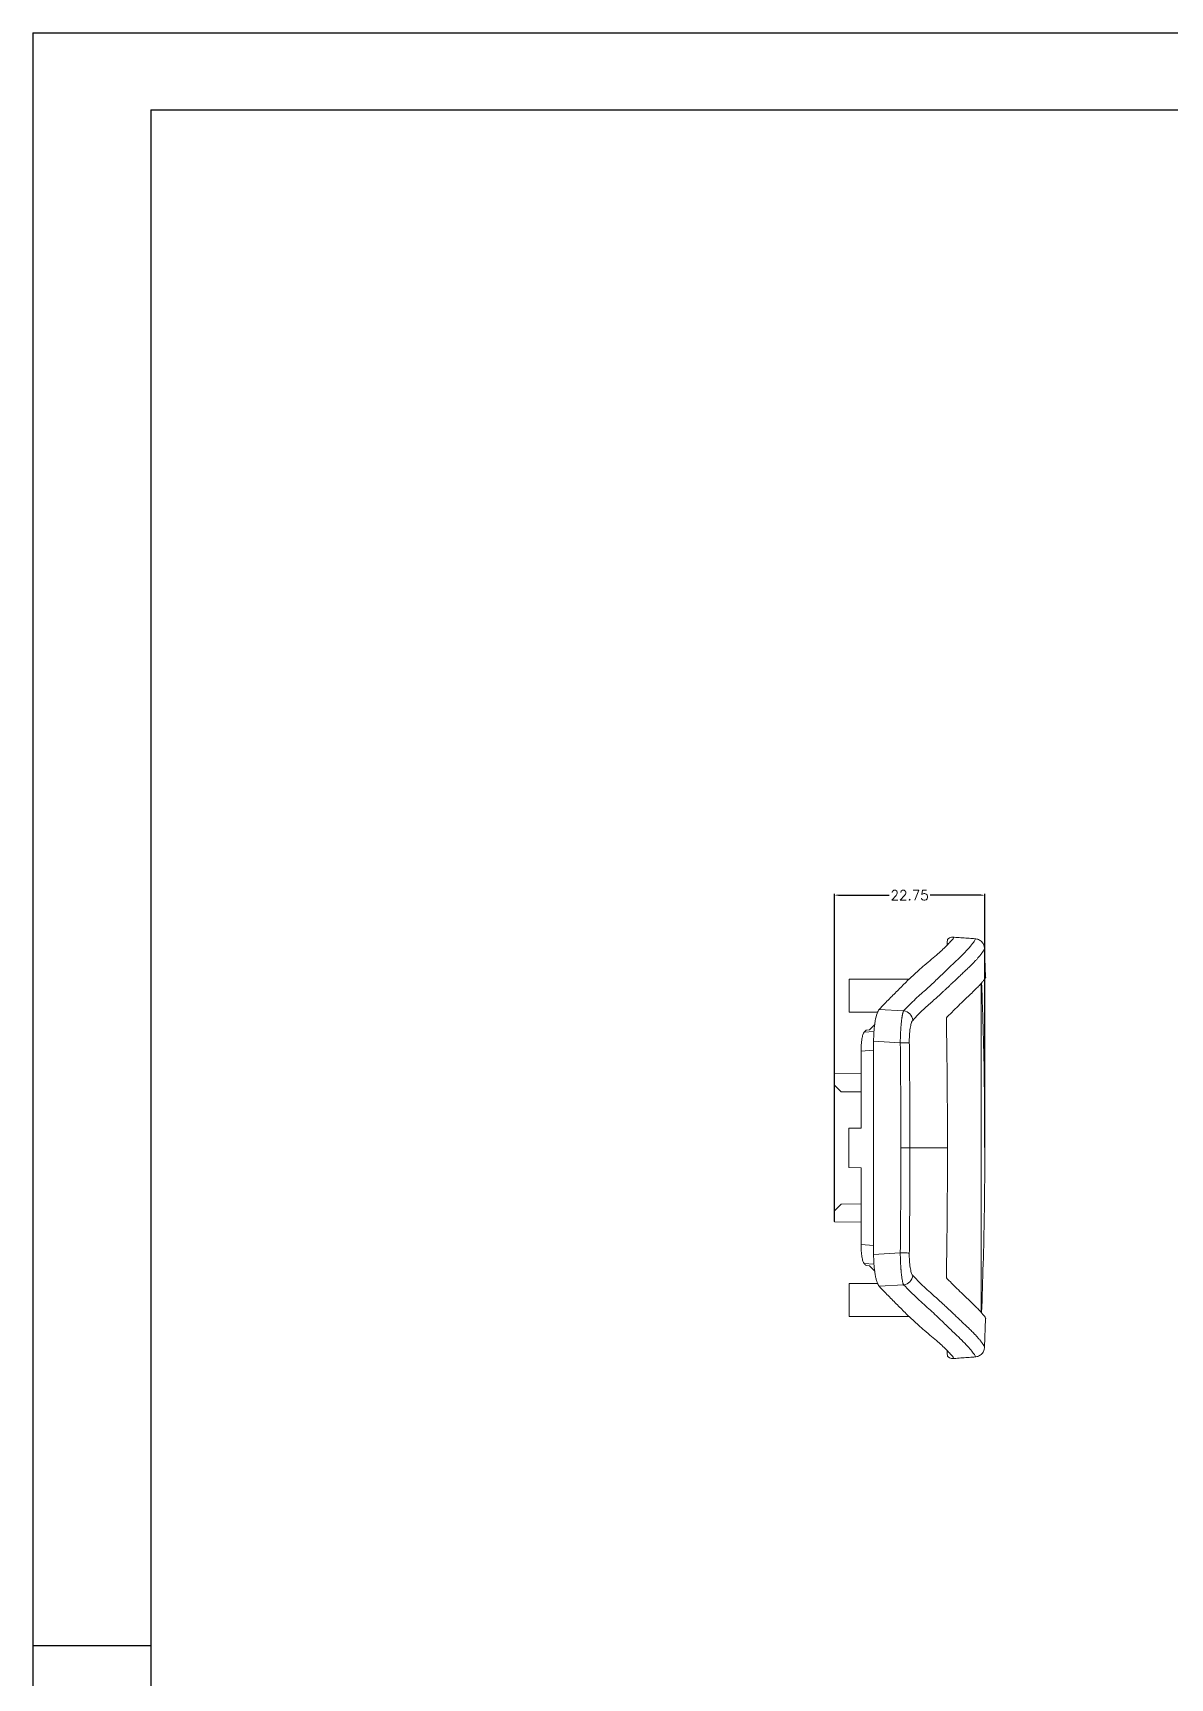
# Model space of a CAD drawing. Header units: inches. Extents: x 1474 to 3696, y 573 to 1061.
# Drawn here: x 1473.9 to 1645.9, y 811.9 to 1060.6 of the extents above; entities that cross this region are included whole.
import ezdxf

# ---------------------------------------------------------------- set-up
doc = ezdxf.new("R2010")
doc.units = ezdxf.units.IN
doc.styles.get("Standard").update_dxf_attribs({"font": 'txt', "bigfont": 'gbcbig.shx'})
doc.dimstyles.new('2', dxfattribs={"dimtxt": 1.5, "dimasz": 0.6, "dimexe": 0.18, "dimexo": 0.0625, "dimgap": 0.09, "dimtad": 0, "dimtih": 1, "dimtoh": 1, "dimzin": 0, "dimdsep": 46, "dimtxsty": 'Standard', "dimcen": 0, "dimadec": 0, "dimazin": 2, "dimtfac": 1, "dimtofl": 0, "dimtmove": 0, "dimatfit": 3, "dimfxl": 0, "dimtolj": 1, "dimtzin": 0, "dimarcsym": 0})

# ---------------------------------------------------------------- blocks, each defined once
blk = doc.blocks.new('*D237')
at = {"color": 0, "lineweight": -2, "transparency": 16777216}
for p, q in [((1595.13, 880.89), (1595.13, 930.4)), ((1595.73, 930.22), (1603.42, 930.22)), ((1617.28, 930.22), (1609.6, 930.22)), ((1617.88, 892.09), (1617.88, 930.4))]:
    blk.add_line(p, q, dxfattribs=at)
at = {"color": 0, "transparency": 16777216}
for points in [[(1595.73, 930.32), (1595.73, 930.12), (1595.13, 930.22)], [(1617.28, 930.32), (1617.28, 930.12), (1617.88, 930.22)]]:
    blk.add_solid(points, dxfattribs=at)
at = {"layer": 'Defpoints', "color": 0, "transparency": 16777216}
for p in [(1617.88, 930.22), (1617.88, 892.03), (1595.13, 880.83)]:
    blk.add_point(p, dxfattribs=at)
at = {"color": 0, "transparency": 16777216, "insert": (1606.51, 930.22), "char_height": 1.5, "attachment_point": 5}
blk.add_mtext('\\A1;22.75', dxfattribs=at)

msp = doc.modelspace()

# ---------------------------------------------------------------- linework, layer by layer
for p, q in [((1473.932, 1060.556), (2163.536, 1060.556)), ((1473.932, 1060.556), (1473.932, 572.957)), ((1491.776, 1048.946), (2151.927, 1048.946)), ((1491.776, 1048.946), (1491.776, 584.566)), ((1491.776, 816.756), (1473.932, 816.756))]:
    msp.add_line(p, q)
at = {"color": 7, "linetype": 'Continuous', "lineweight": 15}
for p, q in [((1616.356, 923.611), (1616.363, 923.611)), ((1617.974, 917.806), (1617.816, 922.138)), ((1606.43, 917.528), (1597.381, 917.528)), ((1617.331, 867.158), (1617.331, 916.899)), ((1605.603, 912.737), (1601.894, 912.941)), ((1597.381, 912.528), (1601.661, 912.528)), ((1600.438, 909.883), (1601.227, 910.691)), ((1599.929, 909.82), (1600.438, 909.883)), ((1601.064, 875.926), (1601.064, 908.131)), ((1601.064, 908.131), (1605.095, 907.907)), ((1599.164, 895.028), (1599.164, 906.654)), ((1595.134, 903.228), (1599.164, 903.263)), ((1595.134, 903.228), (1595.134, 901.528)), ((1595.134, 901.528), (1596.134, 900.52)), ((1599.164, 900.493), (1596.134, 900.52)), ((1597.323, 894.994), (1599.164, 895.028)), ((1597.323, 889.062), (1597.323, 894.994)), ((1599.164, 889.028), (1597.323, 889.062)), ((1599.164, 877.402), (1599.164, 889.028)), ((1596.134, 883.537), (1595.134, 882.528)), ((1599.164, 883.563), (1596.134, 883.537)), ((1595.134, 880.828), (1595.134, 882.528)), ((1595.134, 880.828), (1599.164, 880.793)), ((1605.095, 876.149), (1601.064, 875.926)), ((1599.929, 874.237), (1600.438, 874.173)), ((1600.438, 874.173), (1601.227, 873.366)), ((1601.661, 871.528), (1597.381, 871.528)), ((1601.894, 871.116), (1605.603, 871.32)), ((1597.381, 866.528), (1606.43, 866.528)), ((1617.816, 861.918), (1617.974, 866.25)), ((1617.838, 861.895), (1617.838, 861.917))]:
    msp.add_line(p, q, dxfattribs=at)
at = {"color": 8, "linetype": 'Continuous', "lineweight": 15}
for p, q in [((1601.117, 909.61), (1599.619, 909.494)), ((1599.164, 906.654), (1601.064, 906.803)), ((1601.064, 877.254), (1599.164, 877.402)), ((1599.619, 874.563), (1601.117, 874.447))]:
    msp.add_line(p, q, dxfattribs=at)
at = {"color": 7, "linetype": 'Continuous', "lineweight": 15, "flags": 128}
for points in [[(1606.46, 907.925), (1606.392, 907.924), (1606.287, 907.922), (1606.148, 907.921), (1605.979, 907.918), (1605.783, 907.916), (1605.567, 907.913), (1605.336, 907.91), (1605.095, 907.907)], [(1605.095, 876.149), (1605.336, 876.146), (1605.567, 876.143), (1605.783, 876.141), (1605.979, 876.138), (1606.148, 876.136), (1606.287, 876.134), (1606.392, 876.133), (1606.46, 876.132)]]:
    msp.add_lwpolyline(points, dxfattribs=at)
at = {"color": 7, "linetype": 'Continuous', "lineweight": 15}
for centre, start, end in [((1605.427, 911.202), 3.75292, 83.45265), ((1605.427, 872.855), 276.54735, 356.24708)]:
    msp.add_arc(centre, 1.545, start, end, dxfattribs=at)
for points, knots in [([(1601.894, 912.941), (1602.449, 913.54), (1602.961, 914.063), (1603.928, 915.038), (1604.381, 915.491), (1605.267, 916.383), (1605.699, 916.824), (1606.581, 917.683), (1607.032, 918.099), (1607.909, 918.887), (1608.333, 919.258), (1609.125, 919.939), (1609.496, 920.249), (1610.18, 920.824), (1610.493, 921.088), (1611.064, 921.586), (1611.321, 921.822), (1611.781, 922.26), (1611.983, 922.463), (1612.338, 922.833), (1612.493, 923.001), (1612.9, 923.436), (1613.101, 923.633), (1613.164, 923.808), (1613.141, 923.845), (1613.032, 923.882), (1612.949, 923.882), (1612.763, 923.853), (1612.664, 923.826), (1612.461, 923.723), (1612.355, 923.644), (1612.24, 923.52)], [0, 0, 0, 0, 0.0625, 0.0625, 0.125, 0.125, 0.1875, 0.1875, 0.25, 0.25, 0.3125, 0.3125, 0.375, 0.375, 0.4375, 0.4375, 0.5, 0.5, 0.5625, 0.5625, 0.625, 0.625, 0.75, 0.75, 0.8125, 0.8125, 0.875, 0.875, 0.9375, 0.9375, 1, 1, 1, 1]), ([(1612.177, 922.67), (1612.178, 922.704), (1612.183, 922.933), (1612.2, 923.234), (1612.221, 923.473), (1612.235, 923.507), (1612.24, 923.52)], [0, 0, 0, 0, 0.0624143, 0.4250381, 0.7911521, 1, 1, 1, 1]), ([(1616.365, 923.642), (1616.247, 923.651), (1615.819, 923.68), (1614.999, 923.738), (1613.981, 923.809), (1613.325, 923.855), (1612.991, 923.878)], [0, 0, 0, 0, 0.1096485, 0.3995458, 0.6936828, 1, 1, 1, 1]), ([(1617.832, 922.161), (1617.813, 922.327), (1617.775, 922.679), (1617.449, 923.184), (1616.946, 923.549), (1616.576, 923.61), (1616.391, 923.641)], [0, 0, 0, 0, 0.2296987, 0.4869696, 0.7442393, 1, 1, 1, 1]), ([(1617.838, 922.18), (1617.84, 922.172), (1617.843, 922.161), (1617.839, 922.143), (1617.838, 922.139)], [0, 0, 0, 0, 0.7737377, 1, 1, 1, 1]), ([(1612.066, 911.699), (1612.254, 911.883), (1612.818, 912.434), (1613.669, 913.287), (1614.579, 914.176), (1615.386, 914.934), (1616.093, 915.604), (1616.694, 916.204), (1617.187, 916.729), (1617.57, 917.166), (1617.844, 917.504), (1617.967, 917.687), (1618.019, 917.786), (1618.015, 917.803), (1618.013, 917.808)], [0, 0, 0, 0, 0.04917081, 0.14751716, 0.24586449, 0.34421041, 0.4425921, 0.54093627, 0.63931098, 0.73765598, 0.83604006, 0.93438566, 0.9835565, 1, 1, 1, 1]), ([(1597.384, 917.528), (1597.384, 917.528), (1597.384, 917.463), (1597.384, 917.213), (1597.384, 917.027), (1597.384, 916.565), (1597.384, 916.287), (1597.384, 915.683), (1597.384, 915.356), (1597.384, 915.028)], [0, 0, 0, 0, 0.25, 0.25, 0.5, 0.5, 0.75, 0.75, 1, 1, 1, 1]), ([(1617.394, 916.97), (1617.507, 913.812), (1617.802, 905.501), (1617.851, 897.185), (1617.881, 892.028)], [0, 0, 0, 0, 0.3799546, 1, 1, 1, 1]), ([(1597.384, 915.028), (1597.384, 914.701), (1597.384, 914.374), (1597.384, 913.769), (1597.384, 913.492), (1597.384, 913.029), (1597.384, 912.844), (1597.384, 912.593), (1597.384, 912.528), (1597.384, 912.528)], [0, 0, 0, 0, 0.25, 0.25, 0.5, 0.5, 0.75, 0.75, 1, 1, 1, 1]), ([(1601.894, 912.941), (1601.783, 912.821), (1601.677, 912.617), (1601.476, 912.038), (1601.386, 911.676), (1601.27, 911.026), (1601.235, 910.793), (1601.175, 910.309), (1601.149, 910.055), (1601.107, 909.524), (1601.091, 909.249), (1601.07, 908.696), (1601.064, 908.416), (1601.064, 908.131)], [0, 0, 0, 0, 0.25, 0.25, 0.5, 0.5, 0.625, 0.625, 0.75, 0.75, 0.875, 0.875, 1, 1, 1, 1]), ([(1605.603, 912.737), (1605.595, 912.72), (1605.577, 912.686), (1605.551, 912.623), (1605.526, 912.552), (1605.501, 912.473), (1605.476, 912.387), (1605.453, 912.294), (1605.43, 912.193), (1605.407, 912.086), (1605.386, 911.973), (1605.365, 911.855), (1605.345, 911.731), (1605.326, 911.602), (1605.307, 911.469), (1605.29, 911.332), (1605.273, 911.191), (1605.237, 910.868), (1605.19, 910.341), (1605.151, 909.696), (1605.126, 909.176), (1605.112, 908.773), (1605.1, 908.347), (1605.097, 908.056), (1605.095, 907.907)], [0, 0, 0, 0, 0.0332917, 0.0662828, 0.0989615, 0.1313172, 0.1633415, 0.1950279, 0.2263751, 0.2573848, 0.2880592, 0.3184013, 0.3484146, 0.3781, 0.4074554, 0.4364789, 0.4651698, 0.4935282, 0.6269391, 0.7495542, 0.808497, 0.8699164, 0.9337802, 1, 1, 1, 1]), ([(1606.969, 911.303), (1606.958, 911.29), (1606.936, 911.263), (1606.903, 911.214), (1606.872, 911.157), (1606.841, 911.093), (1606.81, 911.021), (1606.781, 910.941), (1606.731, 910.789), (1606.664, 910.534), (1606.589, 910.124), (1606.528, 909.646), (1606.491, 909.195), (1606.472, 908.816), (1606.462, 908.524), (1606.458, 908.226), (1606.459, 908.026), (1606.46, 907.925)], [0, 0, 0, 0, 0.037359, 0.0744112, 0.1112401, 0.1479306, 0.1845685, 0.2212401, 0.2580314, 0.3775387, 0.4956054, 0.6218914, 0.7464762, 0.8100308, 0.8731241, 0.9362749, 1, 1, 1, 1]), ([(1599.619, 909.494), (1599.556, 909.427), (1599.497, 909.307), (1599.385, 908.961), (1599.336, 908.744), (1599.252, 908.227), (1599.22, 907.939), (1599.175, 907.311), (1599.164, 906.988), (1599.164, 906.654)], [0, 0, 0, 0, 0.25, 0.25, 0.5, 0.5, 0.75, 0.75, 1, 1, 1, 1]), ([(1606.46, 907.925), (1606.471, 906.942), (1606.493, 904.937), (1606.518, 901.873), (1606.537, 898.694), (1606.549, 895.399), (1606.55, 893.165), (1606.551, 892.028)], [0, 0, 0, 0, 0.1855209, 0.3782843, 0.5782874, 0.7855269, 1, 1, 1, 1]), ([(1606.551, 892.028), (1606.52, 892.028), (1606.465, 892.028), (1606.303, 892.028), (1606.196, 892.028), (1605.943, 892.028), (1605.797, 892.028), (1605.495, 892.028), (1605.338, 892.028), (1605.187, 892.028)], [0, 0, 0, 0, 0.25, 0.25, 0.5, 0.5, 0.75, 0.75, 1, 1, 1, 1]), ([(1606.46, 876.132), (1606.472, 877.191), (1606.495, 879.239), (1606.518, 882.206), (1606.535, 884.962), (1606.545, 887.505), (1606.55, 889.837), (1606.551, 891.321), (1606.551, 892.028)], [0, 0, 0, 0, 0.1999474, 0.3865806, 0.5599006, 0.7199094, 0.8666087, 1, 1, 1, 1]), ([(1606.551, 892.028), (1607.607, 892.028), (1608.655, 892.028), (1610.11, 892.028), (1610.576, 892.028), (1611.449, 892.028), (1611.854, 892.028), (1612.232, 892.028)], [0, 0, 0, 0, 0.5, 0.5, 0.75, 0.75, 1, 1, 1, 1]), ([(1617.881, 892.028), (1617.868, 888.649), (1617.836, 880.334), (1617.557, 872.023), (1617.392, 867.089)], [0, 0, 0, 0, 0.4063643, 1, 1, 1, 1]), ([(1599.164, 877.402), (1599.164, 877.069), (1599.175, 876.744), (1599.22, 876.116), (1599.252, 875.828), (1599.336, 875.311), (1599.385, 875.094), (1599.497, 874.749), (1599.556, 874.63), (1599.619, 874.563)], [0, 0, 0, 0, 0.25, 0.25, 0.5, 0.5, 0.75, 0.75, 1, 1, 1, 1]), ([(1601.064, 875.926), (1601.064, 875.641), (1601.07, 875.361), (1601.091, 874.808), (1601.107, 874.535), (1601.149, 874.002), (1601.175, 873.748), (1601.235, 873.263), (1601.27, 873.03), (1601.347, 872.597), (1601.389, 872.399), (1601.479, 872.036), (1601.527, 871.871), (1601.677, 871.439), (1601.783, 871.236), (1601.894, 871.116)], [0, 0, 0, 0, 0.125, 0.125, 0.25, 0.25, 0.375, 0.375, 0.5, 0.5, 0.625, 0.625, 0.75, 0.75, 1, 1, 1, 1]), ([(1605.095, 876.149), (1605.096, 876.074), (1605.097, 875.924), (1605.101, 875.699), (1605.106, 875.474), (1605.112, 875.251), (1605.119, 875.029), (1605.128, 874.81), (1605.138, 874.593), (1605.149, 874.379), (1605.161, 874.169), (1605.174, 873.963), (1605.189, 873.762), (1605.204, 873.565), (1605.221, 873.374), (1605.238, 873.189), (1605.261, 872.969), (1605.29, 872.72), (1605.326, 872.45), (1605.365, 872.197), (1605.407, 871.966), (1605.453, 871.758), (1605.501, 871.578), (1605.551, 871.427), (1605.586, 871.356), (1605.603, 871.32)], [0, 0, 0, 0, 0.0334848, 0.0670427, 0.1006613, 0.1343285, 0.1680327, 0.2017652, 0.2355259, 0.2693165, 0.3031378, 0.3369904, 0.3708749, 0.4047915, 0.4387385, 0.4727131, 0.5067116, 0.5637169, 0.6220559, 0.6817188, 0.7427034, 0.8050324, 0.868719, 0.9337334, 1, 1, 1, 1]), ([(1606.969, 872.754), (1606.894, 872.837), (1606.822, 872.984), (1606.693, 873.39), (1606.636, 873.65), (1606.544, 874.256), (1606.509, 874.603), (1606.464, 875.344), (1606.455, 875.738), (1606.46, 876.132)], [0, 0, 0, 0, 0.25, 0.25, 0.5, 0.5, 0.75, 0.75, 1, 1, 1, 1]), ([(1597.384, 871.528), (1597.384, 871.528), (1597.384, 871.463), (1597.384, 871.213), (1597.384, 871.027), (1597.384, 870.565), (1597.384, 870.287), (1597.384, 869.683), (1597.384, 869.356), (1597.384, 869.028)], [0, 0, 0, 0, 0.25, 0.25, 0.5, 0.5, 0.75, 0.75, 1, 1, 1, 1]), ([(1601.894, 871.116), (1602.449, 870.517), (1602.961, 869.993), (1603.928, 869.018), (1604.381, 868.566), (1605.267, 867.674), (1605.699, 867.233), (1606.581, 866.373), (1607.032, 865.957), (1607.909, 865.17), (1608.333, 864.798), (1609.125, 864.118), (1609.496, 863.807), (1610.18, 863.233), (1610.493, 862.969), (1611.064, 862.471), (1611.321, 862.234), (1611.781, 861.797), (1611.983, 861.594), (1612.338, 861.223), (1612.493, 861.055), (1612.9, 860.62), (1613.101, 860.424), (1613.164, 860.248), (1613.141, 860.211), (1613.032, 860.174), (1612.949, 860.174), (1612.763, 860.204), (1612.664, 860.23), (1612.461, 860.334), (1612.355, 860.412), (1612.24, 860.537)], [0, 0, 0, 0, 0.0625, 0.0625, 0.125, 0.125, 0.1875, 0.1875, 0.25, 0.25, 0.3125, 0.3125, 0.375, 0.375, 0.4375, 0.4375, 0.5, 0.5, 0.5625, 0.5625, 0.625, 0.625, 0.75, 0.75, 0.8125, 0.8125, 0.875, 0.875, 0.9375, 0.9375, 1, 1, 1, 1]), ([(1612.066, 872.357), (1612.254, 872.174), (1612.818, 871.623), (1613.669, 870.77), (1614.579, 869.88), (1615.386, 869.122), (1616.093, 868.453), (1616.694, 867.853), (1617.187, 867.328), (1617.57, 866.89), (1617.844, 866.553), (1617.967, 866.37), (1618.019, 866.271), (1618.015, 866.253), (1618.013, 866.249)], [0, 0, 0, 0, 0.0491709, 0.1475173, 0.2458647, 0.3442107, 0.4425925, 0.5409368, 0.6393116, 0.7376567, 0.8360409, 0.9343866, 0.9835575, 1, 1, 1, 1]), ([(1597.384, 869.028), (1597.384, 868.701), (1597.384, 868.374), (1597.384, 867.769), (1597.384, 867.492), (1597.384, 867.029), (1597.384, 866.844), (1597.384, 866.593), (1597.384, 866.528), (1597.384, 866.528)], [0, 0, 0, 0, 0.25, 0.25, 0.5, 0.5, 0.75, 0.75, 1, 1, 1, 1]), ([(1612.24, 860.537), (1612.231, 860.57), (1612.213, 860.636), (1612.191, 860.956), (1612.181, 861.263), (1612.178, 861.386)], [0, 0, 0, 0, 0.3760695, 0.7523178, 1, 1, 1, 1]), ([(1616.391, 860.416), (1616.576, 860.446), (1616.946, 860.508), (1617.449, 860.873), (1617.775, 861.378), (1617.814, 861.73), (1617.832, 861.896)], [0, 0, 0, 0, 0.255663, 0.5128344, 0.770007, 1, 1, 1, 1]), ([(1612.991, 860.178), (1613.323, 860.201), (1613.967, 860.246), (1615.013, 860.32), (1615.821, 860.376), (1616.268, 860.407), (1616.396, 860.416)], [0, 0, 0, 0, 0.3076842, 0.5960885, 0.8844236, 1, 1, 1, 1])]:
    msp.add_open_spline(points, degree=3, knots=knots, dxfattribs=at)
at = {"color": 8, "linetype": 'Continuous', "lineweight": 15}
for points, knots in [([(1616.363, 923.611), (1616.393, 923.616), (1616.51, 923.636), (1616.378, 923.376), (1615.943, 922.768), (1615.215, 921.915), (1614.299, 920.992), (1613.301, 920.057), (1612.115, 918.914), (1610.71, 917.552), (1609.116, 916.062), (1607.41, 914.6), (1606.206, 913.358), (1605.603, 912.737)], [0, 0, 0, 0, 0.04281, 0.1624423, 0.2820792, 0.4016688, 0.4870738, 0.5725221, 0.6580134, 0.743456, 0.8288394, 0.9142787, 1, 1, 1, 1]), ([(1617.838, 922.139), (1617.836, 922.128), (1617.832, 922.106), (1617.813, 922.055), (1617.782, 921.99), (1617.739, 921.913), (1617.691, 921.835), (1617.634, 921.75), (1617.566, 921.652), (1617.48, 921.533), (1617.381, 921.4), (1617.274, 921.26), (1617.166, 921.123), (1617.054, 920.985), (1616.947, 920.858), (1616.831, 920.721), (1616.701, 920.574), (1616.551, 920.408), (1616.409, 920.255), (1616.272, 920.11), (1616.149, 919.983), (1616.021, 919.853), (1615.882, 919.714), (1615.73, 919.565), (1615.582, 919.422), (1615.409, 919.257), (1615.21, 919.069), (1614.974, 918.846), (1614.742, 918.628), (1614.508, 918.408), (1614.261, 918.174), (1614.011, 917.938), (1613.756, 917.696), (1613.512, 917.463), (1613.268, 917.231), (1613.04, 917.013), (1612.841, 916.824), (1612.671, 916.663), (1612.507, 916.508), (1612.348, 916.359), (1612.207, 916.227), (1612.099, 916.126), (1611.993, 916.027), (1611.87, 915.913), (1611.728, 915.782), (1611.576, 915.641), (1611.27, 915.359), (1610.796, 914.924), (1610.121, 914.318), (1609.397, 913.673), (1608.618, 912.968), (1607.804, 912.198), (1607.246, 911.6), (1606.969, 911.303)], [0, 0, 0, 0, 0.0181766, 0.0392573, 0.0665042, 0.088283, 0.1102867, 0.1300978, 0.1507499, 0.1754569, 0.2013502, 0.2226218, 0.2453666, 0.2651222, 0.283435, 0.2992608, 0.3206175, 0.3411357, 0.3619072, 0.376454, 0.3920038, 0.4057924, 0.4200781, 0.4382046, 0.4540341, 0.4654113, 0.4894192, 0.5108448, 0.5296907, 0.55008, 0.5699091, 0.5898743, 0.6085273, 0.6274231, 0.6430455, 0.6601463, 0.6742898, 0.683037, 0.6936182, 0.7060341, 0.7131654, 0.7201496, 0.726093, 0.7328249, 0.7426084, 0.7516751, 0.7600249, 0.7968862, 0.8338665, 0.8733426, 0.9152364, 0.957848, 1, 1, 1, 1]), ([(1605.603, 871.32), (1606.305, 870.607), (1607.707, 869.183), (1609.67, 867.499), (1611.454, 865.789), (1612.941, 864.34), (1614.156, 863.203), (1615.12, 862.242), (1615.811, 861.446), (1616.265, 860.851), (1616.454, 860.515), (1616.484, 860.397), (1616.394, 860.419), (1616.388, 860.421)], [0, 0, 0, 0, 0.0996633, 0.1989906, 0.2983201, 0.3977362, 0.4971301, 0.5964614, 0.6958071, 0.7951934, 0.8945766, 0.9939548, 1, 1, 1, 1]), ([(1617.838, 861.917), (1617.839, 861.918), (1617.839, 861.933), (1617.823, 861.978), (1617.789, 862.054), (1617.738, 862.147), (1617.671, 862.253), (1617.586, 862.376), (1617.492, 862.508), (1617.389, 862.647), (1617.283, 862.786), (1617.168, 862.931), (1617.053, 863.073), (1616.945, 863.202), (1616.837, 863.327), (1616.732, 863.447), (1616.623, 863.569), (1616.512, 863.691), (1616.362, 863.852), (1616.174, 864.049), (1615.942, 864.284), (1615.702, 864.519), (1615.408, 864.801), (1615.052, 865.138), (1614.624, 865.54), (1614.187, 865.952), (1613.71, 866.404), (1613.146, 866.943), (1612.556, 867.504), (1611.976, 868.046), (1611.396, 868.582), (1610.696, 869.224), (1609.856, 869.975), (1608.947, 870.786), (1607.979, 871.68), (1607.309, 872.392), (1606.969, 872.754)], [0, 0, 0, 0, 0.0016929, 0.0316633, 0.061038, 0.0898169, 0.1179985, 0.1452969, 0.1756535, 0.1975573, 0.2210988, 0.245468, 0.2655291, 0.2836743, 0.2999034, 0.3165701, 0.3308205, 0.3465147, 0.36197, 0.3889742, 0.4152181, 0.4406983, 0.4654121, 0.5036407, 0.5408677, 0.5770971, 0.6101453, 0.6496897, 0.6975568, 0.7270911, 0.7579838, 0.8018167, 0.848163, 0.8981389, 0.9482636, 1, 1, 1, 1])]:
    msp.add_open_spline(points, degree=3, knots=knots, dxfattribs=at)
at = {"color": 7, "linetype": 'Continuous', "lineweight": 15}
for points in [[(1612.232, 892.028), (1612.232, 898.586), (1612.178, 905.143), (1612.066, 911.699)], [(1599.929, 909.82), (1599.827, 909.713), (1599.724, 909.605), (1599.619, 909.494)], [(1605.095, 907.907), (1605.159, 902.615), (1605.187, 897.322), (1605.187, 892.028)], [(1605.187, 892.028), (1605.187, 886.735), (1605.159, 881.442), (1605.095, 876.149)], [(1612.066, 872.357), (1612.178, 878.914), (1612.232, 885.471), (1612.232, 892.028)], [(1599.619, 874.563), (1599.724, 874.452), (1599.827, 874.343), (1599.929, 874.237)]]:
    msp.add_open_spline(points, degree=3, dxfattribs=at)

# ---------------------------------------------------------------- dimensions: what is measured, and where the dimension line sits
dim = msp.add_linear_dim(base=(1617.881, 930.216), p1=(1595.134, 880.828), p2=(1617.881, 892.028), dimstyle='2')
dim.commit()
dim.dimension.update_dxf_attribs({"geometry": '*D237', "text_midpoint": (1606.507, 930.216)})

doc.saveas('drawing.dxf')
